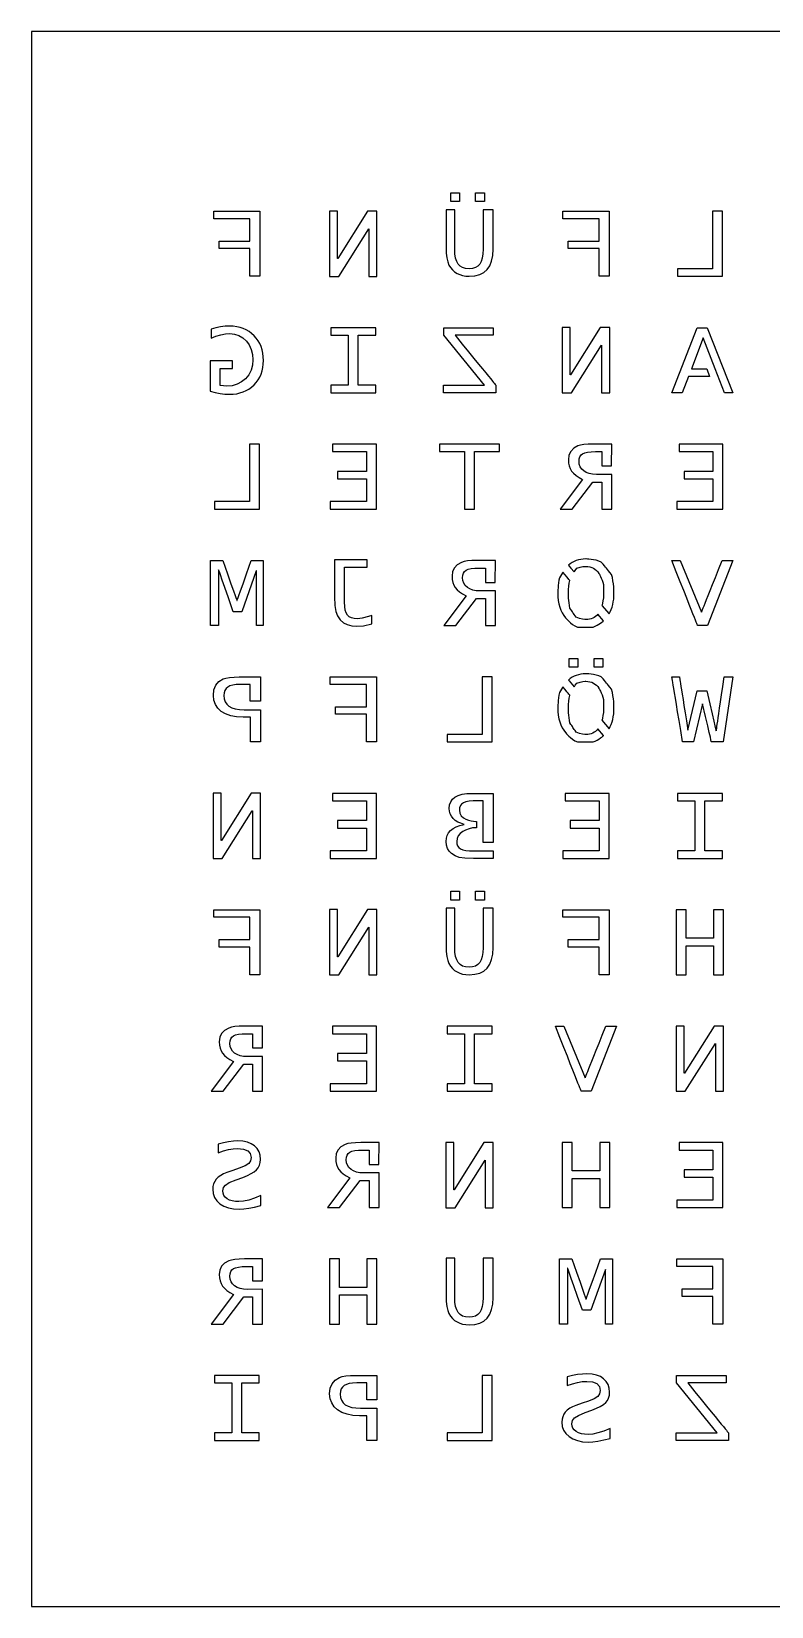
# Model space of a CAD drawing. Header units: millimetres. Extents: x 0 to 230, y -230 to 0.
# Drawn here: x 0 to 108.1, y -230 to 0 of the extents above; entities that cross this region are included whole.
import ezdxf

# ---------------------------------------------------------------- set-up
doc = ezdxf.new("R2010")
doc.units = ezdxf.units.MM
doc.layers.add('cutout', color=3, linetype='Continuous')

msp = doc.modelspace()

# ---------------------------------------------------------------- linework, layer by layer
msp.add_lwpolyline([(0, -230), (230, -230), (230, 0), (0, 0), (0, -230)])
at = {"layer": 'cutout'}
for points in [[(50.47, -35.76), (50.47, -26.24), (49.09, -26.24), (44.74, -33.14), (44.72, -33.14), (44.72, -26.24), (43.53, -26.24), (43.53, -35.76), (44.88, -35.76), (49.26, -28.8), (49.28, -28.8), (49.28, -35.76), (50.47, -35.76)], [(67.43, -26.02), (65.98, -26.02), (65.98, -31.79), (65.95, -32.49), (65.86, -33.09), (65.71, -33.58), (65.5, -33.97), (65.22, -34.27), (64.87, -34.48), (64.45, -34.61), (63.96, -34.65), (63.43, -34.61), (62.99, -34.48), (62.62, -34.27), (62.34, -33.97), (62.12, -33.58), (61.96, -33.08), (61.87, -32.47), (61.84, -31.75), (61.84, -26.02), (60.57, -26.02), (60.57, -31.54), (60.59, -32.36), (60.67, -33.07), (60.81, -33.64), (60.99, -34.1), (61.23, -34.48), (61.51, -34.82), (61.82, -35.1), (62.17, -35.33), (62.56, -35.51), (62.98, -35.64), (63.44, -35.72), (63.94, -35.75), (64.77, -35.68), (65.49, -35.5), (66.09, -35.19), (66.58, -34.77), (66.95, -34.21), (67.22, -33.53), (67.38, -32.71), (67.43, -31.77), (67.43, -26.02)], [(100.93, -35.75), (100.93, -26.25), (99.47, -26.25), (99.47, -34.65), (94.36, -34.65), (94.36, -35.75), (100.93, -35.75)], [(26.23, -43.45), (26.23, -44.8), (26.95, -44.5), (27.64, -44.29), (28.32, -44.16), (28.96, -44.12), (29.67, -44.19), (30.31, -44.39), (30.88, -44.73), (31.39, -45.2), (31.8, -45.78), (32.1, -46.43), (32.28, -47.15), (32.34, -47.95), (32.27, -48.75), (32.07, -49.48), (31.73, -50.13), (31.27, -50.71), (30.69, -51.18), (30.04, -51.51), (29.32, -51.72), (28.53, -51.78), (27.57, -51.69), (27.57, -49.19), (29.35, -49.19), (29.35, -48.09), (26.11, -48.09), (26.11, -52.5), (26.84, -52.71), (27.56, -52.86), (28.25, -52.94), (28.93, -52.97), (29.47, -52.95), (29.98, -52.89), (30.46, -52.78), (30.93, -52.63), (31.36, -52.44), (31.77, -52.21), (32.15, -51.93), (32.51, -51.61), (32.84, -51.25), (33.11, -50.87), (33.35, -50.46), (33.55, -50.03), (33.7, -49.57), (33.81, -49.09), (33.87, -48.58), (33.89, -48.05), (33.87, -47.5), (33.81, -46.98), (33.7, -46.49), (33.55, -46.02), (33.35, -45.58), (33.12, -45.16), (32.84, -44.78), (32.52, -44.42), (32.16, -44.09), (31.78, -43.81), (31.36, -43.57), (30.93, -43.37), (30.47, -43.22), (29.98, -43.11), (29.46, -43.05), (28.92, -43.03), (28.28, -43.05), (27.62, -43.13), (26.93, -43.27), (26.23, -43.45)], [(50.29, -52.75), (50.29, -51.65), (47.73, -51.65), (47.73, -44.35), (50.29, -44.35), (50.29, -43.25), (43.72, -43.25), (43.72, -44.35), (46.27, -44.35), (46.27, -51.65), (43.72, -51.65), (43.72, -52.75), (50.29, -52.75)], [(84.47, -52.76), (84.47, -43.24), (83.09, -43.24), (78.74, -50.14), (78.72, -50.14), (78.72, -43.24), (77.53, -43.24), (77.53, -52.76), (78.88, -52.76), (83.26, -45.8), (83.29, -45.8), (83.29, -52.76), (84.47, -52.76)], [(98.64, -49.28), (99.06, -50.37), (97.72, -50.37), (95.97, -50.37), (95.08, -52.75), (93.53, -52.75), (97.27, -43.25), (98.73, -43.25), (102.47, -52.75), (101.22, -52.75), (99.87, -49.28), (98.14, -44.74), (96.41, -49.28), (97.73, -49.28), (98.64, -49.28)], [(33.29, -69.75), (33.29, -60.25), (31.83, -60.25), (31.83, -68.65), (26.72, -68.65), (26.72, -69.75), (33.29, -69.75)], [(50.38, -69.75), (50.38, -60.25), (43.97, -60.25), (43.97, -61.35), (48.92, -61.35), (48.92, -64.23), (44.72, -64.23), (44.72, -65.32), (48.92, -65.32), (48.92, -68.65), (43.62, -68.65), (43.62, -69.75), (50.38, -69.75)], [(64.73, -69.75), (64.73, -61.35), (68.38, -61.35), (68.38, -60.25), (59.62, -60.25), (59.62, -61.35), (63.27, -61.35), (63.27, -69.75), (64.73, -69.75)], [(83.31, -61.35), (83.31, -63.43), (84.76, -63.43), (84.77, -60.25), (82.11, -60.25), (81.35, -60.27), (80.71, -60.32), (80.2, -60.41), (79.81, -60.53), (79.21, -60.87), (78.78, -61.32), (78.52, -61.87), (78.44, -62.54), (78.47, -63.02), (78.56, -63.45), (78.71, -63.84), (78.91, -64.2), (79.19, -64.52), (79.55, -64.83), (79.99, -65.13), (80.51, -65.42), (77.23, -69.75), (79, -69.75), (82, -65.8), (83.31, -65.8), (83.31, -69.75), (84.77, -69.75), (84.77, -64.68), (82.54, -64.69), (81.98, -64.66), (81.49, -64.56), (81.05, -64.4), (80.68, -64.18), (80.38, -63.89), (80.16, -63.57), (80.03, -63.2), (79.99, -62.78), (80.02, -62.4), (80.12, -62.09), (80.28, -61.84), (80.51, -61.65), (80.82, -61.52), (81.24, -61.43), (81.77, -61.37), (82.41, -61.35), (83.31, -61.35)], [(101.02, -69.75), (101.02, -60.25), (94.61, -60.25), (94.61, -61.35), (99.56, -61.35), (99.56, -64.23), (95.36, -64.23), (95.36, -65.32), (99.56, -65.32), (99.56, -68.65), (94.27, -68.65), (94.27, -69.75), (101.02, -69.75)], [(49.71, -86.5), (49.71, -85.27), (49.23, -85.43), (48.32, -85.68), (47.62, -85.76), (47.14, -85.73), (46.73, -85.63), (46.41, -85.46), (46.16, -85.22), (45.98, -84.9), (45.85, -84.48), (45.77, -83.95), (45.74, -83.32), (45.74, -78.24), (49.03, -78.24), (49.03, -77.14), (44.28, -77.14), (44.28, -82.54), (44.33, -83.8), (44.46, -84.69), (44.7, -85.35), (45.11, -85.92), (45.57, -86.33), (46.13, -86.62), (46.78, -86.8), (47.52, -86.86), (48.49, -86.77), (49.71, -86.5)], [(66.31, -78.35), (66.31, -80.44), (67.76, -80.44), (67.77, -77.26), (65.11, -77.26), (64.35, -77.27), (63.71, -77.32), (63.2, -77.41), (62.81, -77.53), (62.21, -77.87), (61.78, -78.32), (61.52, -78.88), (61.44, -79.54), (61.47, -80.02), (61.56, -80.45), (61.71, -80.84), (61.91, -81.2), (62.19, -81.52), (62.55, -81.83), (62.99, -82.14), (63.51, -82.43), (60.23, -86.74), (62, -86.74), (65, -82.8), (66.31, -82.8), (66.31, -86.74), (67.77, -86.74), (67.77, -81.68), (65.54, -81.69), (64.98, -81.66), (64.49, -81.57), (64.05, -81.4), (63.68, -81.17), (63.38, -80.89), (63.16, -80.57), (63.03, -80.19), (62.99, -79.78), (63.02, -79.4), (63.12, -79.09), (63.28, -78.84), (63.51, -78.65), (63.82, -78.52), (64.24, -78.43), (64.78, -78.37), (65.42, -78.35), (66.31, -78.35)], [(31.97, -97.8), (31.97, -95.35), (30.53, -95.35), (29.92, -95.37), (29.41, -95.44), (29, -95.56), (28.67, -95.73), (28.43, -95.95), (28.25, -96.23), (28.15, -96.57), (28.11, -96.98), (28.16, -97.46), (28.3, -97.88), (28.53, -98.24), (28.85, -98.53), (29.27, -98.76), (29.78, -98.92), (30.37, -99.01), (31.07, -99.05), (33.44, -99.05), (33.44, -103.75), (31.98, -103.75), (31.98, -100.14), (30.91, -100.14), (29.95, -100.09), (29.1, -99.93), (28.36, -99.66), (27.72, -99.29), (27.22, -98.82), (26.86, -98.28), (26.64, -97.65), (26.57, -96.95), (26.65, -96.13), (26.92, -95.46), (27.37, -94.93), (28, -94.55), (28.41, -94.42), (28.94, -94.33), (29.59, -94.27), (30.35, -94.25), (33.44, -94.25), (33.44, -97.8), (31.97, -97.8)], [(67.29, -103.75), (67.29, -94.25), (65.83, -94.25), (65.83, -102.65), (60.72, -102.65), (60.72, -103.75), (67.29, -103.75)], [(33.47, -120.76), (33.47, -111.24), (32.09, -111.24), (27.74, -118.14), (27.72, -118.14), (27.72, -111.24), (26.53, -111.24), (26.53, -120.76), (27.88, -120.76), (32.26, -113.81), (32.29, -113.81), (32.29, -120.76), (33.47, -120.76)], [(50.38, -120.75), (50.38, -111.26), (43.97, -111.26), (43.97, -112.35), (48.92, -112.35), (48.92, -115.23), (44.72, -115.23), (44.72, -116.32), (48.92, -116.32), (48.92, -119.65), (43.62, -119.65), (43.62, -120.75), (50.38, -120.75)], [(67.43, -118.41), (65.97, -118.41), (65.97, -112.35), (65.29, -112.35), (64.54, -112.37), (63.92, -112.42), (63.44, -112.51), (63.09, -112.63), (62.84, -112.81), (62.66, -113.04), (62.55, -113.35), (62.52, -113.72), (62.59, -114.17), (62.79, -114.53), (63.09, -114.82), (63.45, -115.03), (63.84, -115.19), (64.24, -115.29), (64.94, -115.36), (65.03, -115.36), (65.03, -116.27), (64.92, -116.27), (64.45, -116.31), (63.93, -116.43), (63.43, -116.61), (63.01, -116.81), (62.62, -117.1), (62.35, -117.45), (62.18, -117.83), (62.12, -118.27), (62.16, -118.63), (62.26, -118.94), (62.43, -119.18), (62.67, -119.35), (63, -119.48), (63.44, -119.58), (63.99, -119.63), (64.65, -119.65), (67.43, -119.65), (67.43, -120.75), (64.57, -120.75), (63.33, -120.71), (62.5, -120.61), (61.89, -120.4), (61.35, -120.05), (61.01, -119.7), (60.77, -119.29), (60.62, -118.82), (60.57, -118.29), (60.61, -117.82), (60.74, -117.4), (60.94, -117.01), (61.23, -116.68), (61.6, -116.39), (62.06, -116.14), (62.59, -115.94), (63.21, -115.78), (62.72, -115.63), (62.3, -115.44), (61.92, -115.2), (61.61, -114.91), (61.36, -114.59), (61.18, -114.24), (61.07, -113.87), (61.04, -113.46), (61.09, -112.94), (61.25, -112.5), (61.51, -112.12), (61.87, -111.81), (62.34, -111.57), (62.91, -111.39), (63.59, -111.29), (64.37, -111.26), (67.43, -111.26), (67.43, -114.12), (67.43, -118.41)], [(84.38, -120.75), (84.38, -111.26), (77.96, -111.26), (77.96, -112.35), (82.92, -112.35), (82.92, -115.23), (78.72, -115.23), (78.72, -116.32), (82.92, -116.32), (82.92, -119.65), (77.62, -119.65), (77.62, -120.75), (84.38, -120.75)], [(100.93, -120.75), (100.93, -119.65), (98.38, -119.65), (98.38, -112.35), (100.93, -112.35), (100.93, -111.26), (94.36, -111.26), (94.36, -112.35), (96.91, -112.35), (96.91, -119.65), (94.36, -119.65), (94.36, -120.75), (100.93, -120.75)], [(50.47, -137.76), (50.47, -128.24), (49.09, -128.24), (44.74, -135.14), (44.72, -135.14), (44.72, -128.24), (43.53, -128.24), (43.53, -137.76), (44.88, -137.76), (49.26, -130.8), (49.28, -130.8), (49.28, -137.76), (50.47, -137.76)], [(67.43, -128.02), (65.98, -128.02), (65.98, -133.79), (65.95, -134.49), (65.86, -135.09), (65.71, -135.58), (65.5, -135.97), (65.22, -136.27), (64.87, -136.48), (64.45, -136.61), (63.96, -136.65), (63.43, -136.61), (62.99, -136.48), (62.62, -136.27), (62.34, -135.97), (62.12, -135.58), (61.96, -135.08), (61.87, -134.47), (61.84, -133.75), (61.84, -128.02), (60.57, -128.02), (60.57, -133.54), (60.59, -134.37), (60.67, -135.07), (60.81, -135.65), (60.99, -136.1), (61.23, -136.48), (61.51, -136.82), (61.82, -137.1), (62.17, -137.33), (62.56, -137.51), (62.98, -137.64), (63.44, -137.72), (63.94, -137.75), (64.77, -137.68), (65.49, -137.5), (66.09, -137.2), (66.58, -136.77), (66.95, -136.22), (67.22, -135.53), (67.38, -134.72), (67.43, -133.77), (67.43, -128.02)], [(101.11, -137.75), (101.11, -128.25), (99.66, -128.25), (99.66, -132.4), (95.64, -132.4), (95.64, -128.25), (94.17, -128.25), (94.17, -137.75), (95.64, -137.75), (95.64, -133.5), (99.66, -133.5), (99.66, -137.75), (101.11, -137.75)], [(32.31, -146.35), (32.31, -148.44), (33.76, -148.44), (33.77, -145.25), (31.11, -145.25), (30.35, -145.27), (29.71, -145.32), (29.2, -145.41), (28.81, -145.53), (28.21, -145.87), (27.78, -146.32), (27.52, -146.88), (27.44, -147.54), (27.47, -148.02), (27.56, -148.45), (27.7, -148.84), (27.91, -149.2), (28.19, -149.52), (28.55, -149.84), (28.99, -150.14), (29.51, -150.43), (26.23, -154.75), (28, -154.75), (31, -150.8), (32.31, -150.8), (32.31, -154.75), (33.77, -154.75), (33.77, -149.68), (31.54, -149.69), (30.98, -149.66), (30.49, -149.57), (30.05, -149.4), (29.68, -149.18), (29.38, -148.89), (29.16, -148.57), (29.03, -148.2), (28.99, -147.78), (29.02, -147.4), (29.12, -147.09), (29.28, -146.84), (29.51, -146.65), (29.82, -146.52), (30.24, -146.43), (30.78, -146.37), (31.42, -146.35), (32.31, -146.35)], [(50.38, -154.75), (50.38, -145.25), (43.97, -145.25), (43.97, -146.35), (48.92, -146.35), (48.92, -149.23), (44.72, -149.23), (44.72, -150.32), (48.92, -150.32), (48.92, -153.65), (43.62, -153.65), (43.62, -154.75), (50.38, -154.75)], [(67.29, -154.75), (67.29, -153.65), (64.73, -153.65), (64.73, -146.35), (67.29, -146.35), (67.29, -145.25), (60.72, -145.25), (60.72, -146.35), (63.27, -146.35), (63.27, -153.65), (60.72, -153.65), (60.72, -154.75), (67.29, -154.75)], [(101.11, -154.76), (101.11, -145.24), (99.74, -145.24), (95.38, -152.14), (95.37, -152.14), (95.37, -145.24), (94.17, -145.24), (94.17, -154.76), (95.52, -154.76), (99.91, -147.8), (99.93, -147.8), (99.93, -154.76), (101.11, -154.76)], [(27.27, -162.48), (27.27, -163.74), (28.05, -163.47), (28.78, -163.28), (29.47, -163.16), (30.12, -163.12), (30.99, -163.2), (31.6, -163.45), (31.97, -163.87), (32.1, -164.45), (32, -164.94), (31.73, -165.32), (31.2, -165.65), (30.36, -166), (29.43, -166.32), (28.54, -166.63), (28.06, -166.83), (27.64, -167.05), (27.28, -167.31), (26.99, -167.6), (26.77, -167.93), (26.61, -168.28), (26.51, -168.66), (26.48, -169.08), (26.54, -169.71), (26.74, -170.27), (27.07, -170.76), (27.53, -171.19), (28.1, -171.53), (28.76, -171.78), (29.51, -171.93), (30.35, -171.98), (31.01, -171.94), (31.76, -171.84), (32.6, -171.68), (33.53, -171.45), (33.53, -170), (32.6, -170.39), (31.75, -170.66), (30.99, -170.82), (30.31, -170.88), (29.79, -170.85), (29.34, -170.77), (28.93, -170.64), (28.58, -170.45), (28.3, -170.22), (28.1, -169.96), (27.98, -169.65), (27.94, -169.31), (28.04, -168.82), (28.32, -168.45), (28.9, -168.1), (29.89, -167.69), (30.87, -167.34), (31.54, -167.06), (32.1, -166.79), (32.55, -166.51), (32.89, -166.23), (33.14, -165.92), (33.32, -165.56), (33.42, -165.16), (33.46, -164.71), (33.41, -164.11), (33.24, -163.58), (32.97, -163.12), (32.59, -162.73), (32.11, -162.42), (31.54, -162.2), (30.89, -162.07), (30.14, -162.02), (29.49, -162.05), (28.78, -162.14), (28.04, -162.28), (27.27, -162.48)], [(49.31, -163.35), (49.31, -165.44), (50.76, -165.44), (50.77, -162.26), (48.11, -162.26), (47.35, -162.27), (46.71, -162.32), (46.2, -162.41), (45.81, -162.53), (45.21, -162.87), (44.78, -163.32), (44.52, -163.87), (44.44, -164.54), (44.47, -165.02), (44.56, -165.45), (44.7, -165.84), (44.91, -166.2), (45.19, -166.52), (45.55, -166.83), (45.99, -167.13), (46.51, -167.42), (43.23, -171.75), (45, -171.75), (48, -167.8), (49.31, -167.8), (49.31, -171.75), (50.77, -171.75), (50.77, -166.68), (48.54, -166.69), (47.98, -166.66), (47.49, -166.56), (47.05, -166.4), (46.68, -166.17), (46.38, -165.89), (46.16, -165.57), (46.03, -165.19), (45.99, -164.78), (46.02, -164.4), (46.12, -164.08), (46.28, -163.84), (46.51, -163.65), (46.82, -163.52), (47.24, -163.43), (47.77, -163.37), (48.41, -163.35), (49.31, -163.35)], [(67.47, -171.76), (67.47, -162.24), (66.09, -162.24), (61.74, -169.14), (61.72, -169.14), (61.72, -162.24), (60.53, -162.24), (60.53, -171.76), (61.88, -171.76), (66.26, -164.8), (66.29, -164.8), (66.29, -171.76), (67.47, -171.76)], [(84.47, -171.75), (84.47, -162.26), (83.01, -162.26), (83.01, -166.4), (79, -166.4), (79, -162.26), (77.53, -162.26), (77.53, -171.75), (79, -171.75), (79, -167.5), (83.01, -167.5), (83.01, -171.75), (84.47, -171.75)], [(101.02, -171.75), (101.02, -162.26), (94.61, -162.26), (94.61, -163.35), (99.56, -163.35), (99.56, -166.23), (95.36, -166.23), (95.36, -167.32), (99.56, -167.32), (99.56, -170.65), (94.27, -170.65), (94.27, -171.75), (101.02, -171.75)], [(32.31, -180.35), (32.31, -182.44), (33.76, -182.44), (33.77, -179.25), (31.11, -179.25), (30.35, -179.27), (29.71, -179.32), (29.2, -179.41), (28.81, -179.53), (28.21, -179.87), (27.78, -180.32), (27.52, -180.87), (27.44, -181.54), (27.47, -182.02), (27.56, -182.45), (27.7, -182.84), (27.91, -183.2), (28.19, -183.52), (28.55, -183.83), (28.99, -184.13), (29.51, -184.43), (26.23, -188.75), (28, -188.75), (31, -184.8), (32.31, -184.8), (32.31, -188.75), (33.77, -188.75), (33.77, -183.68), (31.54, -183.69), (30.98, -183.66), (30.49, -183.57), (30.05, -183.4), (29.68, -183.18), (29.38, -182.89), (29.16, -182.57), (29.03, -182.2), (28.99, -181.78), (29.02, -181.4), (29.12, -181.09), (29.28, -180.84), (29.51, -180.65), (29.82, -180.52), (30.24, -180.43), (30.78, -180.37), (31.42, -180.35), (32.31, -180.35)], [(50.47, -188.75), (50.47, -179.25), (49.01, -179.25), (49.01, -183.4), (45, -183.4), (45, -179.25), (43.53, -179.25), (43.53, -188.75), (45, -188.75), (45, -184.5), (49.01, -184.5), (49.01, -188.75), (50.47, -188.75)], [(67.43, -179.14), (65.98, -179.14), (65.98, -184.9), (65.95, -185.6), (65.86, -186.2), (65.71, -186.7), (65.5, -187.09), (65.22, -187.38), (64.87, -187.59), (64.45, -187.72), (63.96, -187.76), (63.43, -187.72), (62.99, -187.59), (62.62, -187.38), (62.34, -187.09), (62.12, -186.7), (61.96, -186.19), (61.87, -185.58), (61.84, -184.86), (61.84, -179.14), (60.57, -179.14), (60.57, -184.65), (60.59, -185.48), (60.67, -186.18), (60.81, -186.76), (60.99, -187.21), (61.23, -187.6), (61.51, -187.93), (61.82, -188.22), (62.17, -188.45), (62.56, -188.63), (62.98, -188.76), (63.44, -188.83), (63.94, -188.86), (64.77, -188.8), (65.49, -188.61), (66.09, -188.31), (66.58, -187.88), (66.95, -187.33), (67.22, -186.64), (67.38, -185.83), (67.43, -184.88), (67.43, -179.14)], [(33.28, -205.75), (33.28, -204.65), (30.73, -204.65), (30.73, -197.35), (33.28, -197.35), (33.28, -196.25), (26.72, -196.25), (26.72, -197.35), (29.27, -197.35), (29.27, -204.65), (26.72, -204.65), (26.72, -205.75), (33.28, -205.75)], [(48.97, -199.8), (48.97, -197.35), (47.53, -197.35), (46.92, -197.37), (46.41, -197.44), (46, -197.56), (45.67, -197.73), (45.43, -197.95), (45.25, -198.23), (45.15, -198.57), (45.11, -198.98), (45.16, -199.46), (45.3, -199.88), (45.53, -200.24), (45.85, -200.53), (46.27, -200.76), (46.78, -200.92), (47.37, -201.01), (48.07, -201.05), (50.44, -201.05), (50.44, -205.75), (48.98, -205.75), (48.98, -202.14), (47.91, -202.14), (46.95, -202.09), (46.1, -201.93), (45.36, -201.66), (44.72, -201.29), (44.22, -200.82), (43.86, -200.28), (43.64, -199.65), (43.56, -198.95), (43.65, -198.13), (43.92, -197.46), (44.37, -196.93), (45, -196.55), (45.41, -196.42), (45.94, -196.33), (46.59, -196.27), (47.35, -196.25), (50.44, -196.25), (50.44, -199.8), (48.97, -199.8)], [(67.29, -205.75), (67.29, -196.25), (65.83, -196.25), (65.83, -204.65), (60.72, -204.65), (60.72, -205.75), (67.29, -205.75)], [(78.26, -196.48), (78.26, -197.74), (79.05, -197.47), (79.78, -197.28), (80.47, -197.16), (81.12, -197.12), (81.98, -197.2), (82.6, -197.45), (82.97, -197.87), (83.1, -198.45), (83, -198.94), (82.73, -199.32), (82.2, -199.65), (81.36, -200), (80.43, -200.32), (79.54, -200.63), (79.06, -200.83), (78.64, -201.05), (78.28, -201.31), (77.99, -201.6), (77.77, -201.93), (77.61, -202.28), (77.51, -202.66), (77.48, -203.08), (77.54, -203.71), (77.74, -204.27), (78.07, -204.76), (78.53, -205.19), (79.1, -205.53), (79.76, -205.78), (80.51, -205.93), (81.35, -205.98), (82.01, -205.94), (82.76, -205.84), (83.6, -205.68), (84.53, -205.45), (84.53, -204), (83.6, -204.39), (82.75, -204.66), (81.99, -204.82), (81.31, -204.88), (80.79, -204.85), (80.34, -204.77), (79.93, -204.64), (79.58, -204.45), (79.3, -204.22), (79.1, -203.96), (78.98, -203.65), (78.94, -203.31), (79.03, -202.82), (79.32, -202.45), (79.9, -202.1), (80.89, -201.69), (81.87, -201.34), (82.54, -201.06), (83.1, -200.79), (83.55, -200.51), (83.89, -200.23), (84.14, -199.92), (84.32, -199.56), (84.42, -199.16), (84.46, -198.71), (84.4, -198.11), (84.24, -197.58), (83.97, -197.12), (83.59, -196.73), (83.11, -196.42), (82.54, -196.2), (81.89, -196.07), (81.14, -196.02), (80.48, -196.05), (79.78, -196.14), (79.04, -196.28), (78.26, -196.48)]]:
    msp.add_lwpolyline(points, dxfattribs=at)
for points, knots in [([(62.52, -24.84), (62.52, -24.84), (62.52, -23.56), (62.52, -23.56), (62.52, -23.56), (62.52, -23.56), (61.24, -23.56), (61.24, -24.84), (61.24, -24.84), (61.24, -24.84), (61.24, -24.84), (62.52, -24.84), (62.52, -24.84)], [0, 0, 0, 0, 1, 1, 1, 2, 2, 2, 3, 3, 3, 4, 4, 4, 4]), ([(66.17, -24.84), (66.17, -24.84), (66.17, -23.56), (66.17, -23.56), (66.17, -23.56), (66.17, -23.56), (64.89, -23.56), (64.89, -24.84), (64.89, -24.84), (64.89, -24.84), (64.89, -24.84), (66.17, -24.84), (66.17, -24.84)], [0, 0, 0, 0, 1, 1, 1, 2, 2, 2, 3, 3, 3, 4, 4, 4, 4]), ([(33.38, -35.75), (33.38, -35.75), (33.38, -26.25), (33.38, -26.25), (33.38, -26.25), (33.38, -26.25), (26.62, -26.25), (26.62, -27.35), (26.62, -27.35), (26.62, -27.35), (26.62, -27.35), (31.92, -27.35), (31.92, -27.35), (31.92, -27.35), (31.92, -27.35), (31.92, -30.62), (27.4, -30.62), (27.4, -30.62), (27.4, -30.62), (27.4, -30.62), (27.4, -31.71), (27.4, -31.71), (27.4, -31.71), (27.4, -31.71), (31.92, -31.71), (31.92, -35.75), (31.92, -35.75), (31.92, -35.75), (31.92, -35.75), (33.38, -35.75), (33.38, -35.75)], [0, 0, 0, 0, 1, 1, 1, 2, 2, 2, 3, 3, 3, 4, 4, 4, 5, 5, 5, 6, 6, 6, 7, 7, 7, 8, 8, 8, 9, 9, 9, 10, 10, 10, 10]), ([(84.38, -35.75), (84.38, -35.75), (84.38, -26.25), (84.38, -26.25), (84.38, -26.25), (84.38, -26.25), (77.62, -26.25), (77.62, -27.35), (77.62, -27.35), (77.62, -27.35), (77.62, -27.35), (82.92, -27.35), (82.92, -27.35), (82.92, -27.35), (82.92, -27.35), (82.92, -30.62), (78.4, -30.62), (78.4, -30.62), (78.4, -30.62), (78.4, -30.62), (78.4, -31.71), (78.4, -31.71), (78.4, -31.71), (78.4, -31.71), (82.92, -31.71), (82.92, -35.75), (82.92, -35.75), (82.92, -35.75), (82.92, -35.75), (84.38, -35.75), (84.38, -35.75)], [0, 0, 0, 0, 1, 1, 1, 2, 2, 2, 3, 3, 3, 4, 4, 4, 5, 5, 5, 6, 6, 6, 7, 7, 7, 8, 8, 8, 9, 9, 9, 10, 10, 10, 10]), ([(67.83, -52.75), (67.83, -52.75), (67.83, -51.65), (67.83, -51.65), (67.83, -51.65), (67.83, -51.65), (61.88, -44.35), (67.47, -44.35), (67.47, -44.35), (67.47, -44.35), (67.47, -44.35), (67.47, -43.25), (67.47, -43.25), (67.47, -43.25), (67.47, -43.25), (60.23, -43.25), (60.23, -44.35), (60.23, -44.35), (60.23, -44.35), (60.23, -44.35), (66.18, -51.65), (66.18, -51.65), (66.18, -51.65), (66.18, -51.65), (60.17, -51.65), (60.17, -52.75), (60.17, -52.75), (60.17, -52.75), (60.17, -52.75), (67.83, -52.75), (67.83, -52.75)], [0, 0, 0, 0, 1, 1, 1, 2, 2, 2, 3, 3, 3, 4, 4, 4, 5, 5, 5, 6, 6, 6, 7, 7, 7, 8, 8, 8, 9, 9, 9, 10, 10, 10, 10]), ([(33.87, -86.74), (33.87, -86.74), (33.87, -77.26), (33.87, -77.26), (33.87, -77.26), (33.87, -77.26), (32.11, -77.26), (30.03, -83.1), (30.03, -83.1), (30.03, -83.1), (30.03, -83.1), (30.01, -83.1), (30.01, -83.1), (30.01, -83.1), (30.01, -83.1), (27.96, -77.26), (26.13, -77.26), (26.13, -77.26), (26.13, -77.26), (26.13, -77.26), (26.13, -86.74), (26.13, -86.74), (26.13, -86.74), (26.13, -86.74), (27.33, -86.74), (27.33, -78.6), (27.33, -78.6), (27.33, -78.6), (27.33, -78.6), (27.34, -78.6), (27.34, -78.6), (27.34, -78.6), (27.34, -78.6), (29.48, -84.74), (30.71, -84.74), (30.71, -84.74), (30.71, -84.74), (30.71, -84.74), (32.84, -78.77), (32.84, -78.77), (32.84, -78.77), (32.84, -78.77), (32.85, -78.77), (32.85, -86.74), (32.85, -86.74), (32.85, -86.74), (32.85, -86.74), (33.87, -86.74), (33.87, -86.74)], [0, 0, 0, 0, 1, 1, 1, 2, 2, 2, 3, 3, 3, 4, 4, 4, 5, 5, 5, 6, 6, 6, 7, 7, 7, 8, 8, 8, 9, 9, 9, 10, 10, 10, 11, 11, 11, 12, 12, 12, 13, 13, 13, 14, 14, 14, 15, 15, 15, 16, 16, 16, 16]), ([(84.38, -85.06), (84.38, -85.06), (83.34, -83.82), (83.34, -83.82), (83.34, -83.82), (83.48, -83.3), (83.55, -82.7), (83.55, -82), (83.55, -82), (83.55, -80.76), (83.33, -79.8), (82.89, -79.13), (82.89, -79.13), (82.45, -78.46), (81.82, -78.12), (81, -78.12), (81, -78.12), (80.26, -78.12), (79.69, -78.37), (79.26, -78.93), (79.26, -78.93), (79.26, -78.93), (78.43, -77.94), (78.43, -77.94), (78.43, -77.94), (79.12, -77.32), (79.96, -77.03), (81, -77.03), (81, -77.03), (82.25, -77.03), (83.25, -77.47), (83.99, -78.38), (83.99, -78.38), (84.74, -79.28), (85.1, -80.48), (85.1, -82), (85.1, -82), (85.1, -83.22), (84.87, -84.24), (84.38, -85.06)], [0, 0, 0, 0, 1, 1, 1, 2, 2, 2, 3, 3, 3, 4, 4, 4, 5, 5, 5, 6, 6, 6, 7, 7, 7, 8, 8, 8, 9, 9, 9, 10, 10, 10, 11, 11, 11, 12, 12, 12, 13, 13, 13, 13]), ([(98.77, -86.74), (98.77, -86.74), (102.46, -77.26), (102.46, -77.26), (102.46, -77.26), (102.46, -77.26), (100.92, -77.26), (97.88, -84.8), (97.88, -84.8), (97.88, -84.8), (97.88, -84.8), (94.79, -77.26), (94.79, -77.26), (94.79, -77.26), (94.79, -77.26), (93.54, -77.26), (97.31, -86.74), (97.31, -86.74), (97.31, -86.74), (97.31, -86.74), (98.77, -86.74), (98.77, -86.74)], [0, 0, 0, 0, 1, 1, 1, 2, 2, 2, 3, 3, 3, 4, 4, 4, 5, 5, 5, 6, 6, 6, 7, 7, 7, 7]), ([(82.74, -85.07), (82.74, -85.07), (83.59, -86.05), (83.59, -86.05), (83.59, -86.05), (82.9, -86.67), (82.04, -86.97), (81, -86.97), (81, -86.97), (79.75, -86.97), (78.75, -86.53), (78.01, -85.62), (78.01, -85.62), (77.27, -84.73), (76.89, -83.52), (76.89, -82), (76.89, -82), (76.89, -80.77), (77.13, -79.76), (77.62, -78.94), (77.62, -78.94), (77.62, -78.94), (78.65, -80.18), (78.65, -80.18), (78.65, -80.18), (78.51, -80.69), (78.44, -81.3), (78.44, -82), (78.44, -82), (78.44, -83.24), (78.66, -84.2), (79.11, -84.87), (79.11, -84.87), (79.55, -85.54), (80.18, -85.88), (81, -85.88), (81, -85.88), (81.74, -85.88), (82.31, -85.62), (82.74, -85.07)], [0, 0, 0, 0, 1, 1, 1, 2, 2, 2, 3, 3, 3, 4, 4, 4, 5, 5, 5, 6, 6, 6, 7, 7, 7, 8, 8, 8, 9, 9, 9, 10, 10, 10, 11, 11, 11, 12, 12, 12, 13, 13, 13, 13]), ([(79.82, -92.83), (79.82, -92.83), (79.82, -91.55), (79.82, -91.55), (79.82, -91.55), (79.82, -91.55), (78.54, -91.55), (78.54, -92.83), (78.54, -92.83), (78.54, -92.83), (78.54, -92.83), (79.82, -92.83), (79.82, -92.83)], [0, 0, 0, 0, 1, 1, 1, 2, 2, 2, 3, 3, 3, 4, 4, 4, 4]), ([(83.46, -92.83), (83.46, -92.83), (83.46, -91.55), (83.46, -91.55), (83.46, -91.55), (83.46, -91.55), (82.19, -91.55), (82.19, -92.83), (82.19, -92.83), (82.19, -92.83), (82.19, -92.83), (83.46, -92.83), (83.46, -92.83)], [0, 0, 0, 0, 1, 1, 1, 2, 2, 2, 3, 3, 3, 4, 4, 4, 4]), ([(50.38, -103.75), (50.38, -103.75), (50.38, -94.25), (50.38, -94.25), (50.38, -94.25), (50.38, -94.25), (43.62, -94.25), (43.62, -95.35), (43.62, -95.35), (43.62, -95.35), (43.62, -95.35), (48.92, -95.35), (48.92, -95.35), (48.92, -95.35), (48.92, -95.35), (48.92, -98.62), (44.4, -98.62), (44.4, -98.62), (44.4, -98.62), (44.4, -98.62), (44.4, -99.71), (44.4, -99.71), (44.4, -99.71), (44.4, -99.71), (48.92, -99.71), (48.92, -103.75), (48.92, -103.75), (48.92, -103.75), (48.92, -103.75), (50.38, -103.75), (50.38, -103.75)], [0, 0, 0, 0, 1, 1, 1, 2, 2, 2, 3, 3, 3, 4, 4, 4, 5, 5, 5, 6, 6, 6, 7, 7, 7, 8, 8, 8, 9, 9, 9, 10, 10, 10, 10]), ([(84.38, -101.83), (84.38, -101.83), (83.34, -100.59), (83.34, -100.59), (83.34, -100.59), (83.48, -100.07), (83.55, -99.46), (83.55, -98.77), (83.55, -98.77), (83.55, -97.53), (83.33, -96.57), (82.89, -95.9), (82.89, -95.9), (82.45, -95.23), (81.82, -94.89), (81, -94.89), (81, -94.89), (80.26, -94.89), (79.69, -95.14), (79.26, -95.7), (79.26, -95.7), (79.26, -95.7), (78.43, -94.71), (78.43, -94.71), (78.43, -94.71), (79.12, -94.09), (79.96, -93.8), (81, -93.8), (81, -93.8), (82.25, -93.8), (83.25, -94.25), (83.99, -95.15), (83.99, -95.15), (84.74, -96.04), (85.1, -97.25), (85.1, -98.77), (85.1, -98.77), (85.1, -99.99), (84.87, -101.01), (84.38, -101.83)], [0, 0, 0, 0, 1, 1, 1, 2, 2, 2, 3, 3, 3, 4, 4, 4, 5, 5, 5, 6, 6, 6, 7, 7, 7, 8, 8, 8, 9, 9, 9, 10, 10, 10, 11, 11, 11, 12, 12, 12, 13, 13, 13, 13]), ([(101.03, -103.75), (101.03, -103.75), (102.44, -94.25), (102.44, -94.25), (102.44, -94.25), (102.44, -94.25), (101.2, -94.25), (100.04, -102.14), (100.04, -102.14), (100.04, -102.14), (100.04, -102.14), (100.02, -102.14), (100.02, -102.14), (100.02, -102.14), (100.02, -102.14), (98.65, -96.26), (97.25, -96.26), (97.25, -96.26), (97.25, -96.26), (97.25, -96.26), (95.91, -102.05), (95.91, -102.05), (95.91, -102.05), (95.91, -102.05), (95.89, -102.05), (94.67, -94.25), (94.67, -94.25), (94.67, -94.25), (94.67, -94.25), (93.56, -94.25), (93.56, -94.25), (93.56, -94.25), (93.56, -94.25), (95.12, -103.75), (96.7, -103.75), (96.7, -103.75), (96.7, -103.75), (96.7, -103.75), (98.01, -98.18), (98.01, -98.18), (98.01, -98.18), (98.01, -98.18), (98.03, -98.18), (99.34, -103.75), (99.34, -103.75), (99.34, -103.75), (99.34, -103.75), (101.03, -103.75), (101.03, -103.75)], [0, 0, 0, 0, 1, 1, 1, 2, 2, 2, 3, 3, 3, 4, 4, 4, 5, 5, 5, 6, 6, 6, 7, 7, 7, 8, 8, 8, 9, 9, 9, 10, 10, 10, 11, 11, 11, 12, 12, 12, 13, 13, 13, 14, 14, 14, 15, 15, 15, 16, 16, 16, 16]), ([(82.74, -101.84), (82.74, -101.84), (83.59, -102.82), (83.59, -102.82), (83.59, -102.82), (82.9, -103.44), (82.04, -103.75), (81, -103.75), (81, -103.75), (79.75, -103.75), (78.75, -103.3), (78.01, -102.39), (78.01, -102.39), (77.27, -101.5), (76.89, -100.29), (76.89, -98.77), (76.89, -98.77), (76.89, -97.54), (77.13, -96.53), (77.62, -95.7), (77.62, -95.7), (77.62, -95.7), (78.65, -96.95), (78.65, -96.95), (78.65, -96.95), (78.51, -97.46), (78.44, -98.07), (78.44, -98.77), (78.44, -98.77), (78.44, -100.01), (78.66, -100.97), (79.11, -101.64), (79.11, -101.64), (79.55, -102.31), (80.18, -102.65), (81, -102.65), (81, -102.65), (81.74, -102.65), (82.31, -102.39), (82.74, -101.84)], [0, 0, 0, 0, 1, 1, 1, 2, 2, 2, 3, 3, 3, 4, 4, 4, 5, 5, 5, 6, 6, 6, 7, 7, 7, 8, 8, 8, 9, 9, 9, 10, 10, 10, 11, 11, 11, 12, 12, 12, 13, 13, 13, 13]), ([(62.52, -126.84), (62.52, -126.84), (62.52, -125.56), (62.52, -125.56), (62.52, -125.56), (62.52, -125.56), (61.24, -125.56), (61.24, -126.84), (61.24, -126.84), (61.24, -126.84), (61.24, -126.84), (62.52, -126.84), (62.52, -126.84)], [0, 0, 0, 0, 1, 1, 1, 2, 2, 2, 3, 3, 3, 4, 4, 4, 4]), ([(66.17, -126.84), (66.17, -126.84), (66.17, -125.56), (66.17, -125.56), (66.17, -125.56), (66.17, -125.56), (64.89, -125.56), (64.89, -126.84), (64.89, -126.84), (64.89, -126.84), (64.89, -126.84), (66.17, -126.84), (66.17, -126.84)], [0, 0, 0, 0, 1, 1, 1, 2, 2, 2, 3, 3, 3, 4, 4, 4, 4]), ([(33.38, -137.75), (33.38, -137.75), (33.38, -128.25), (33.38, -128.25), (33.38, -128.25), (33.38, -128.25), (26.62, -128.25), (26.62, -129.35), (26.62, -129.35), (26.62, -129.35), (26.62, -129.35), (31.92, -129.35), (31.92, -129.35), (31.92, -129.35), (31.92, -129.35), (31.92, -132.62), (27.4, -132.62), (27.4, -132.62), (27.4, -132.62), (27.4, -132.62), (27.4, -133.71), (27.4, -133.71), (27.4, -133.71), (27.4, -133.71), (31.92, -133.71), (31.92, -137.75), (31.92, -137.75), (31.92, -137.75), (31.92, -137.75), (33.38, -137.75), (33.38, -137.75)], [0, 0, 0, 0, 1, 1, 1, 2, 2, 2, 3, 3, 3, 4, 4, 4, 5, 5, 5, 6, 6, 6, 7, 7, 7, 8, 8, 8, 9, 9, 9, 10, 10, 10, 10]), ([(84.38, -137.75), (84.38, -137.75), (84.38, -128.25), (84.38, -128.25), (84.38, -128.25), (84.38, -128.25), (77.62, -128.25), (77.62, -129.35), (77.62, -129.35), (77.62, -129.35), (77.62, -129.35), (82.92, -129.35), (82.92, -129.35), (82.92, -129.35), (82.92, -129.35), (82.92, -132.62), (78.4, -132.62), (78.4, -132.62), (78.4, -132.62), (78.4, -132.62), (78.4, -133.71), (78.4, -133.71), (78.4, -133.71), (78.4, -133.71), (82.92, -133.71), (82.92, -137.75), (82.92, -137.75), (82.92, -137.75), (82.92, -137.75), (84.38, -137.75), (84.38, -137.75)], [0, 0, 0, 0, 1, 1, 1, 2, 2, 2, 3, 3, 3, 4, 4, 4, 5, 5, 5, 6, 6, 6, 7, 7, 7, 8, 8, 8, 9, 9, 9, 10, 10, 10, 10]), ([(81.77, -154.75), (81.77, -154.75), (85.46, -145.25), (85.46, -145.25), (85.46, -145.25), (85.46, -145.25), (83.92, -145.25), (80.88, -152.8), (80.88, -152.8), (80.88, -152.8), (80.88, -152.8), (77.79, -145.25), (77.79, -145.25), (77.79, -145.25), (77.79, -145.25), (76.54, -145.25), (80.31, -154.75), (80.31, -154.75), (80.31, -154.75), (80.31, -154.75), (81.77, -154.75), (81.77, -154.75)], [0, 0, 0, 0, 1, 1, 1, 2, 2, 2, 3, 3, 3, 4, 4, 4, 5, 5, 5, 6, 6, 6, 7, 7, 7, 7]), ([(84.87, -188.75), (84.87, -188.75), (84.87, -179.25), (84.87, -179.25), (84.87, -179.25), (84.87, -179.25), (83.11, -179.25), (81.03, -185.1), (81.03, -185.1), (81.03, -185.1), (81.03, -185.1), (81.01, -185.1), (81.01, -185.1), (81.01, -185.1), (81.01, -185.1), (78.96, -179.25), (77.14, -179.25), (77.14, -179.25), (77.14, -179.25), (77.14, -179.25), (77.14, -188.75), (77.14, -188.75), (77.14, -188.75), (77.14, -188.75), (78.33, -188.75), (78.33, -180.6), (78.33, -180.6), (78.33, -180.6), (78.33, -180.6), (78.34, -180.6), (78.34, -180.6), (78.34, -180.6), (78.34, -180.6), (80.48, -186.74), (81.71, -186.74), (81.71, -186.74), (81.71, -186.74), (81.71, -186.74), (83.84, -180.77), (83.84, -180.77), (83.84, -180.77), (83.84, -180.77), (83.85, -180.77), (83.85, -188.75), (83.85, -188.75), (83.85, -188.75), (83.85, -188.75), (84.87, -188.75), (84.87, -188.75)], [0, 0, 0, 0, 1, 1, 1, 2, 2, 2, 3, 3, 3, 4, 4, 4, 5, 5, 5, 6, 6, 6, 7, 7, 7, 8, 8, 8, 9, 9, 9, 10, 10, 10, 11, 11, 11, 12, 12, 12, 13, 13, 13, 14, 14, 14, 15, 15, 15, 16, 16, 16, 16]), ([(101.02, -188.75), (101.02, -188.75), (101.02, -179.25), (101.02, -179.25), (101.02, -179.25), (101.02, -179.25), (94.27, -179.25), (94.27, -180.35), (94.27, -180.35), (94.27, -180.35), (94.27, -180.35), (99.56, -180.35), (99.56, -180.35), (99.56, -180.35), (99.56, -180.35), (99.56, -183.62), (95.04, -183.62), (95.04, -183.62), (95.04, -183.62), (95.04, -183.62), (95.04, -184.71), (95.04, -184.71), (95.04, -184.71), (95.04, -184.71), (99.56, -184.71), (99.56, -188.75), (99.56, -188.75), (99.56, -188.75), (99.56, -188.75), (101.02, -188.75), (101.02, -188.75)], [0, 0, 0, 0, 1, 1, 1, 2, 2, 2, 3, 3, 3, 4, 4, 4, 5, 5, 5, 6, 6, 6, 7, 7, 7, 8, 8, 8, 9, 9, 9, 10, 10, 10, 10]), ([(101.83, -205.75), (101.83, -205.75), (101.83, -204.65), (101.83, -204.65), (101.83, -204.65), (101.83, -204.65), (95.88, -197.35), (101.47, -197.35), (101.47, -197.35), (101.47, -197.35), (101.47, -197.35), (101.47, -196.25), (101.47, -196.25), (101.47, -196.25), (101.47, -196.25), (94.23, -196.25), (94.23, -197.35), (94.23, -197.35), (94.23, -197.35), (94.23, -197.35), (100.18, -204.65), (100.18, -204.65), (100.18, -204.65), (100.18, -204.65), (94.17, -204.65), (94.17, -205.75), (94.17, -205.75), (94.17, -205.75), (94.17, -205.75), (101.83, -205.75), (101.83, -205.75)], [0, 0, 0, 0, 1, 1, 1, 2, 2, 2, 3, 3, 3, 4, 4, 4, 5, 5, 5, 6, 6, 6, 7, 7, 7, 8, 8, 8, 9, 9, 9, 10, 10, 10, 10])]:
    msp.add_open_spline(points, degree=3, knots=knots, dxfattribs=at)

doc.saveas('drawing.dxf')
